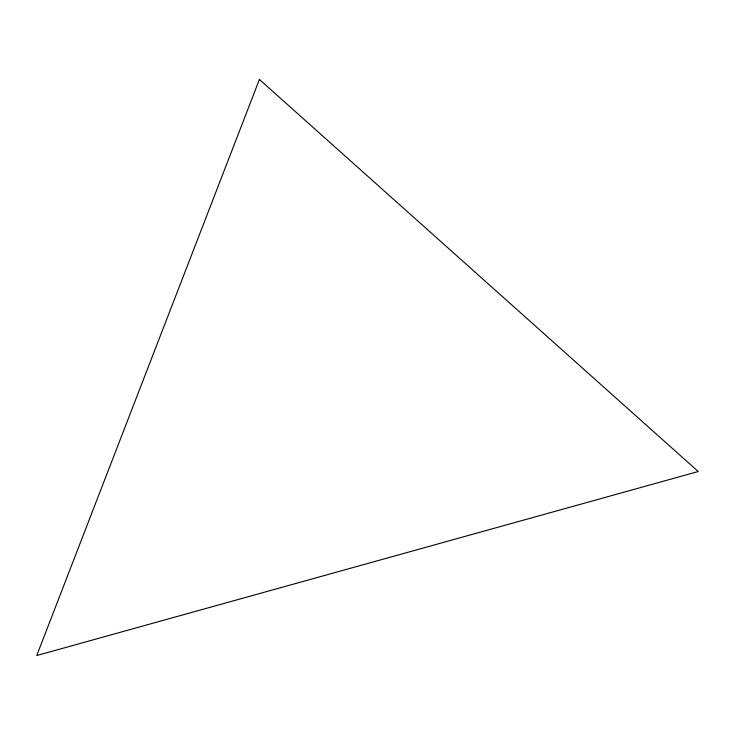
<?xml version="1.0" encoding="UTF-8"?>
<svg xmlns="http://www.w3.org/2000/svg" width="735" height="735" viewBox="0 0 735 735"><rect width="100%" height="100%" fill="white"/><g stroke="black" fill="none" stroke-linecap="round" stroke-linejoin="round"><path stroke-width="1.1" d="M259.409 79.463L36.75 655.537L698.25 471.521L259.409 79.463"/></g></svg>
